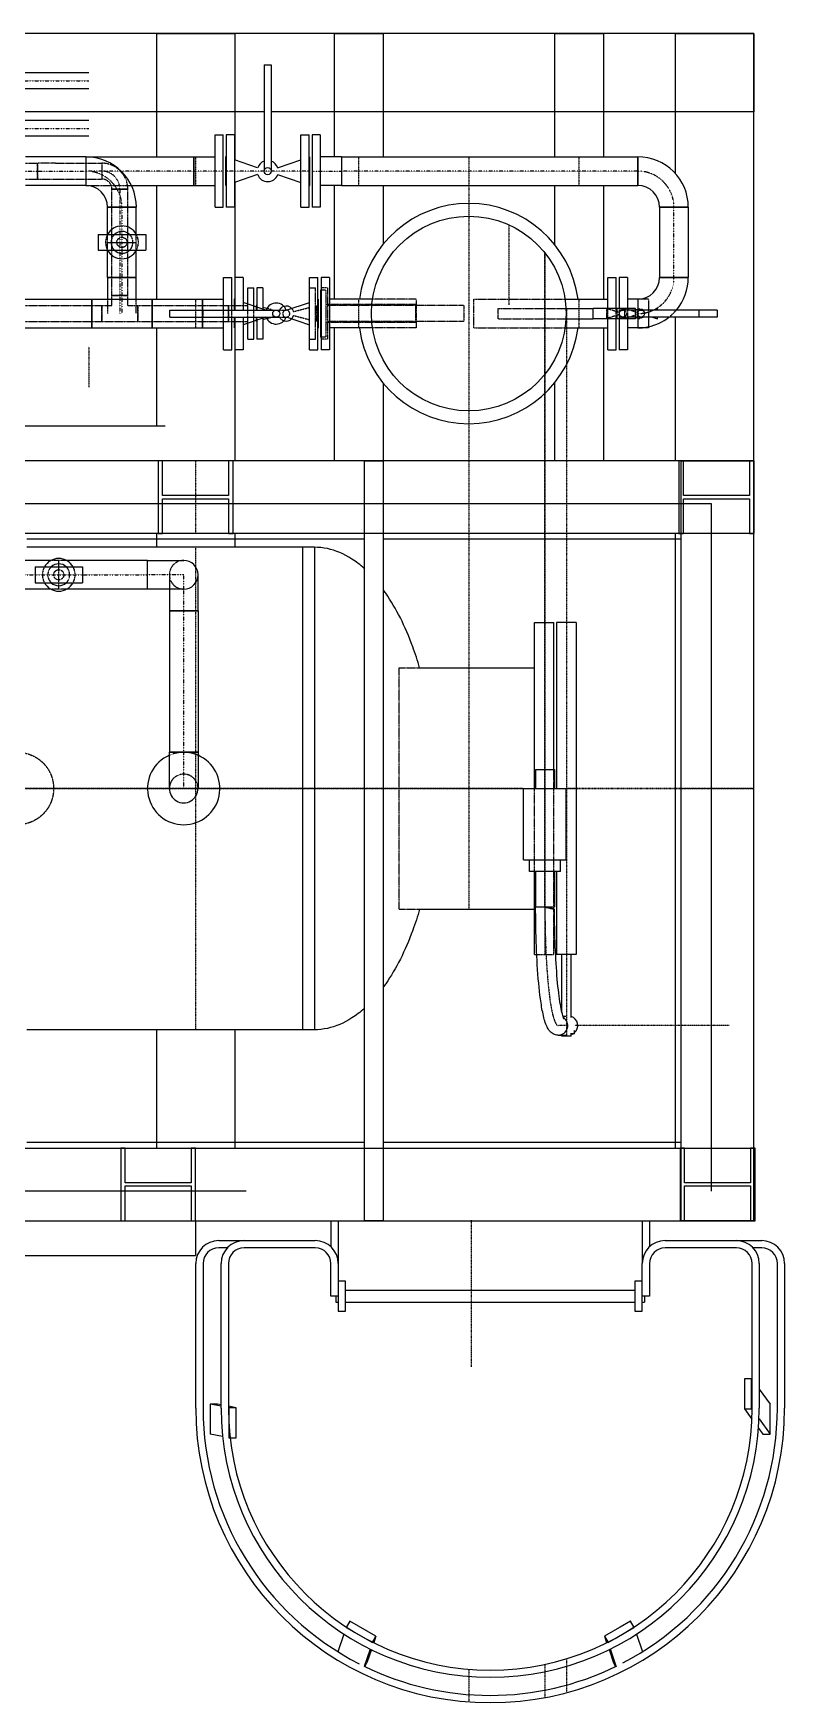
# Model space of a CAD drawing. Header units: millimetres. Extents: x -10011772 to -8149599, y 2847708 to 3434448.
# Drawn here: x -9489858 to -9486695, y 3195834 to 3202863 of the extents above; entities that cross this region are included whole.
import ezdxf

# ---------------------------------------------------------------- set-up
doc = ezdxf.new("R2010")
doc.units = ezdxf.units.MM
for name, pattern in [('DASHDOT2', [0.5, 0.25, -0.125, 0, -0.125]), ('DIVIDE2', [0.625, 0.25, -0.125, 0, -0.125, 0, -0.125]), ('HIDDEN2', [0.1875, 0.125, -0.0625])]:
    doc.linetypes.add(name, pattern=pattern)
doc.layers.add('总平面底图', color=9, linetype='Continuous')

# ---------------------------------------------------------------- blocks, each defined once
blk = doc.blocks.new('总平面底图 爆炸危险区 LOCATION I')
at = {"layer": '总平面底图'}
for p, q in [((231314.9, 137707.7), (224314.9, 137707.7)), ((231314.9, 135207.7), (231314.9, 137707.7)), ((224314.9, 135207.7), (231314.9, 135207.7))]:
    blk.add_line(p, q, dxfattribs=at)
at = {"layer": '总平面底图', "linetype": 'Continuous'}
for p, q in [((231314.9, 137707.7), (229745.7, 137707.7)), ((230057.3, 137707.7), (230222.4, 137707.7)), ((230057.3, 137707.7), (230057.3, 137447.9)), ((230222.4, 137707.7), (230222.4, 137441.2)), ((230431.3, 137707.7), (230431.3, 137447.9)), ((230431.3, 137707.7), (230534.4, 137707.7)), ((230534.4, 137707.7), (230534.4, 137447.9)), ((230895.3, 137707.7), (230998.4, 137707.7)), ((230895.3, 137707.7), (230895.3, 137447.9)), ((230998.4, 137707.7), (230998.4, 137447.9)), ((231149.8, 137707.7), (231314.9, 137707.7)), ((231149.8, 137412.6), (231149.8, 137707.7)), ((231314.9, 136807.7), (231314.9, 137707.7)), ((231314.9, 137707.7), (231314.9, 137542.6)), ((230284.1, 137641.6), (230291.6, 137641.6)), ((230284.1, 137641.6), (230284.1, 137417.7)), ((230291.6, 137641.6), (230299.1, 137641.6)), ((230299.1, 137641.6), (230299.1, 137417.7)), ((229914.9, 137624.4), (229745.7, 137624.4)), ((229914.9, 137591), (229745.7, 137591)), ((230284.1, 137542.6), (229745.7, 137542.6)), ((231314.9, 137542.6), (230299.1, 137542.6)), ((229914.9, 137524.4), (229745.7, 137524.4)), ((229914.9, 137491), (229745.7, 137491)), ((230180.7, 137417.7), (230180.7, 137493.9)), ((230180.7, 137493.9), (230198.2, 137493.9)), ((230198.2, 137417.7), (230198.2, 137493.9)), ((230204.2, 137493.9), (230204.2, 137417.7)), ((230221.7, 137493.9), (230204.2, 137493.9)), ((230221.7, 137493.9), (230221.7, 137417.7)), ((230361.4, 137417.7), (230361.4, 137493.9)), ((230361.4, 137493.9), (230378.9, 137493.9)), ((230378.9, 137417.7), (230378.9, 137493.9)), ((230384.9, 137493.9), (230384.9, 137417.7)), ((230402.4, 137493.9), (230384.9, 137493.9)), ((230402.4, 137493.9), (230402.4, 137417.7)), ((229908.7, 137447.9), (229781.7, 137447.9)), ((229908.7, 137447.9), (229908.7, 137387.6)), ((229908.7, 137447.9), (230136.2, 137447.9)), ((229908.7, 137447.9), (229908.7, 137387.6)), ((230136.2, 137447.9), (230136.2, 137417.7)), ((230136.2, 137417.7), (230136.2, 137447.9)), ((230136.2, 137447.9), (230180.7, 137447.9)), ((230202.7, 137447.9), (230202.7, 137417.7)), ((230204.2, 137447.4), (230202.7, 137447.9)), ((230270.5, 137424.9), (230221.7, 137441.4)), ((230312.6, 137424.9), (230361.4, 137441.4)), ((230378.9, 137447.4), (230380.5, 137447.9)), ((230380.5, 137387.6), (230380.5, 137447.9)), ((230446.9, 137447.9), (230402.4, 137447.9)), ((230446.9, 137447.9), (230446.9, 137417.7)), ((230446.9, 137447.9), (231070.7, 137447.9)), ((230446.9, 137447.9), (230446.9, 137417.7)), ((231070.7, 137387.6), (231070.7, 137447.9)), ((231070.7, 137447.9), (231070.7, 137417.7)), ((230136.2, 137417.7), (230136.2, 137387.6)), ((230136.2, 137387.6), (230136.2, 137417.7)), ((230180.7, 137341.5), (230180.7, 137417.7)), ((230198.2, 137341.5), (230198.2, 137417.7)), ((230202.7, 137417.7), (230202.7, 137387.6)), ((230204.2, 137417.7), (230204.2, 137341.5)), ((230221.7, 137417.7), (230221.7, 137341.5)), ((230270.5, 137410.6), (230221.7, 137394)), ((230222.4, 137394.3), (230222.4, 137193.9)), ((230312.6, 137410.6), (230361.4, 137394)), ((230361.4, 137341.5), (230361.4, 137417.7)), ((230378.9, 137341.5), (230378.9, 137417.7)), ((230384.9, 137417.7), (230384.9, 137341.5)), ((230402.4, 137417.7), (230402.4, 137341.5)), ((230446.9, 137417.7), (230446.9, 137387.6)), ((230446.9, 137417.7), (230446.9, 137387.6)), ((231070.7, 137417.7), (231070.7, 137387.6)), ((229908.7, 137387.6), (229781.7, 137387.6)), ((230004.6, 137387.6), (230136.2, 137387.6)), ((230057.3, 137387.6), (230057.3, 137147.9)), ((230136.2, 137387.6), (230180.7, 137387.6)), ((230204.2, 137388.1), (230202.7, 137387.6)), ((230378.9, 137388.1), (230380.5, 137387.6)), ((230446.9, 137387.6), (230402.4, 137387.6)), ((230431.3, 137387.6), (230431.3, 137147.9)), ((230446.9, 137387.6), (231070.7, 137387.6)), ((230534.4, 137387.6), (230534.4, 137263.5)), ((230895.3, 137387.6), (230895.3, 137263.6)), ((230998.4, 137387.6), (230998.4, 137147.9)), ((230015, 137341.5), (229954.7, 137341.5)), ((229954.7, 137341.5), (230015, 137341.5)), ((229954.7, 137284.4), (229954.7, 137341.5)), ((230015, 137284.4), (230015, 137341.5)), ((230180.7, 137341.5), (230198.2, 137341.5)), ((230221.7, 137341.5), (230204.2, 137341.5)), ((230361.4, 137341.5), (230378.9, 137341.5)), ((230402.4, 137341.5), (230384.9, 137341.5)), ((231177.1, 137341.5), (231116.7, 137341.5)), ((231116.7, 137341.5), (231116.7, 137193.9)), ((231116.7, 137341.5), (231177.1, 137341.5)), ((231177.1, 137341.5), (231177.1, 137193.9)), ((229934.9, 137284.4), (229984.9, 137284.4)), ((229934.9, 137284.4), (229934.9, 137251.1)), ((229934.9, 137251.1), (229984.9, 137251.1)), ((229954.7, 137267.7), (230015, 137267.7)), ((229954.7, 137193.9), (229954.7, 137251)), ((229984.9, 137284.4), (230034.9, 137284.4)), ((229984.9, 137251.1), (230034.9, 137251.1)), ((230015, 137193.9), (230015, 137251)), ((230034.9, 137284.4), (230034.9, 137251.1)), ((229954.7, 137193.9), (230015, 137193.9)), ((229984.9, 137193.9), (229954.7, 137193.9)), ((229954.7, 137193.9), (229954.7, 137147.9)), ((230015, 137193.9), (229984.9, 137193.9)), ((230015, 137147.9), (230015, 137193.9)), ((230198.8, 137125.2), (230198.8, 137193.9)), ((230198.8, 137193.9), (230216.3, 137193.9)), ((230216.3, 137125.2), (230216.3, 137193.9)), ((230222.3, 137193.9), (230222.3, 137125.2)), ((230239.8, 137193.9), (230222.3, 137193.9)), ((230239.8, 137193.9), (230239.8, 137125.2)), ((230379.5, 137117.7), (230379.5, 137193.9)), ((230379.5, 137193.9), (230397, 137193.9)), ((230397, 137117.7), (230397, 137193.9)), ((230404.5, 137193.9), (230404.5, 137117.7)), ((230422, 137193.9), (230404.5, 137193.9)), ((230404.5, 137193.9), (230404.5, 137117.7)), ((230422, 137193.9), (230404.5, 137193.9)), ((230422, 137193.9), (230422, 137117.7)), ((230422, 137193.9), (230422, 137117.7)), ((231007.7, 137128.4), (231007.7, 137193.9)), ((231007.7, 137193.9), (231025.3, 137193.9)), ((231007.7, 137128.4), (231007.7, 137193.9)), ((231007.7, 137193.9), (231025.3, 137193.9)), ((231025.3, 137128.4), (231025.3, 137193.9)), ((231025.3, 137128.4), (231025.3, 137193.9)), ((231031.2, 137193.9), (231031.2, 137128.4)), ((231048.8, 137193.9), (231031.2, 137193.9)), ((231048.8, 137193.9), (231048.8, 137128.4)), ((231177.1, 137193.9), (231116.7, 137193.9)), ((231116.7, 137193.9), (231177.1, 137193.9)), ((229475.5, 137147.9), (229921.4, 137147.9)), ((229921.4, 137147.9), (229921.4, 137117.7)), ((229921.4, 137087.6), (229921.4, 137147.9)), ((229921.4, 137147.9), (230048.4, 137147.9)), ((230048.4, 137147.9), (230048.4, 137087.6)), ((230048.4, 137147.9), (230154.3, 137147.9)), ((230048.4, 137087.6), (230048.4, 137147.9)), ((230154.3, 137125.2), (230154.3, 137147.9)), ((230154.3, 137147.9), (230198.8, 137147.9)), ((230154.3, 137147.9), (230154.3, 137125.2)), ((230220.7, 137147.9), (230220.7, 137125.2)), ((230222.3, 137147.4), (230220.7, 137147.9)), ((230249.9, 137138), (230249.9, 137171.7)), ((230249.9, 137171.7), (230262.6, 137171.7)), ((230262.6, 137133.7), (230262.6, 137171.7)), ((230268.6, 137171.7), (230268.6, 137131.6)), ((230281.4, 137171.7), (230268.6, 137171.7)), ((230281.4, 137171.7), (230281.4, 137127.3)), ((230397, 137147.4), (230398.5, 137147.9)), ((230398.5, 137087.6), (230398.5, 137147.9)), ((230403, 137167), (230403, 137117.7)), ((230404.5, 137167), (230403, 137167)), ((230403, 137167), (230403, 137117.7)), ((230404.5, 137167), (230403, 137167)), ((230512.1, 137147.9), (230422, 137147.9)), ((230512.1, 137147.9), (230422, 137147.9)), ((230917.6, 137147.9), (231007.7, 137147.9)), ((230917.6, 137147.9), (231007.7, 137147.9)), ((231070.7, 137147.9), (231048.8, 137147.9)), ((231070.7, 137147.9), (231070.7, 137127.3)), ((229921.4, 137117.7), (229921.4, 137087.6)), ((230048.4, 137134.4), (230048.4, 137134.4)), ((230085.8, 137117.7), (230085.8, 137125.2)), ((230085.8, 137125.2), (230309.6, 137125.2)), ((230085.8, 137110.2), (230085.8, 137117.7)), ((230085.8, 137110.2), (230309.6, 137110.2)), ((230154.3, 137087.6), (230154.3, 137110.2)), ((230154.3, 137110.2), (230154.3, 137087.6)), ((230198.8, 137041.5), (230198.8, 137110.2)), ((230216.3, 137134.4), (230220.7, 137134.4)), ((230216.3, 137041.5), (230216.3, 137110.2)), ((230220.7, 137110.2), (230220.7, 137087.6)), ((230222.3, 137110.2), (230222.3, 137041.5)), ((230287.5, 137125.2), (230239.8, 137141.4)), ((230239.8, 137110.2), (230239.8, 137041.5)), ((230287.5, 137110.2), (230239.8, 137094)), ((230267.1, 137134.4), (230267.1, 137132.1)), ((230268.6, 137134), (230267.1, 137134.4)), ((230290.1, 137128.4), (230281.4, 137130.7)), ((230330.5, 137125.2), (230330.6, 137125.2)), ((230330.5, 137110.2), (230330.6, 137110.2)), ((230330.7, 137124.9), (230379.5, 137141.4)), ((230330.7, 137110.6), (230379.5, 137094)), ((230379.5, 137041.5), (230379.5, 137117.7)), ((230397, 137041.5), (230397, 137117.7)), ((230403, 137117.7), (230403, 137068.4)), ((230403, 137117.7), (230403, 137068.4)), ((230404.5, 137117.7), (230404.5, 137041.5)), ((230404.5, 137117.7), (230404.5, 137041.5)), ((230422, 137117.7), (230422, 137041.5)), ((230422, 137117.7), (230422, 137041.5)), ((230919.6, 137128.4), (230976.8, 137128.4)), ((230919.6, 137128.4), (230976.8, 137128.4)), ((230976.8, 137117.7), (230976.8, 137128.4)), ((230976.8, 137117.7), (230976.8, 137128.4)), ((230976.8, 137107), (230976.8, 137128.4)), ((231065.7, 137128.4), (230976.8, 137128.4)), ((230976.8, 137107), (230976.8, 137117.7)), ((230976.8, 137107), (230976.8, 137117.7)), ((231042.7, 137128.4), (231042.7, 137107)), ((231065.7, 137125.8), (231074.2, 137128.4)), ((231065.7, 137107), (231065.7, 137128.4)), ((231073.1, 137125.2), (231065.7, 137125.2)), ((231069.2, 137120.3), (231065.7, 137121.3)), ((231069.2, 137115.2), (231065.7, 137114.1)), ((231073.1, 137110.2), (231065.7, 137110.2)), ((231065.7, 137109.6), (231074.2, 137107)), ((231074.2, 137125.8), (231074.2, 137128.4)), ((231074.2, 137107), (231074.2, 137109.7)), ((231237.5, 137125.2), (231077.5, 137125.2)), ((231237.5, 137110.2), (231077.5, 137110.2)), ((231093.2, 137110.2), (231093.2, 137087.6)), ((231101.9, 137125.2), (231112.3, 137128.4)), ((231101.9, 137110.2), (231112.3, 137107)), ((231112.3, 137125.2), (231112.3, 137128.4)), ((231112.3, 137107), (231112.3, 137110.2)), ((231149.8, 136807.7), (231149.8, 137110.2)), ((231237.5, 137125.2), (231237.5, 137117.7)), ((231237.5, 137117.7), (231237.5, 137110.2)), ((229475.5, 137087.6), (229921.4, 137087.6)), ((229921.4, 137087.6), (230048.4, 137087.6)), ((230048.4, 137101), (230048.4, 137101)), ((230048.4, 137087.6), (230154.3, 137087.6)), ((230057.3, 137087.6), (230057.3, 136880.7)), ((230154.3, 137087.6), (230198.8, 137087.6)), ((230216.3, 137101), (230220.7, 137101)), ((230222.3, 137088.1), (230220.7, 137087.6)), ((230249.9, 137063.7), (230249.9, 137097.4)), ((230262.6, 137063.7), (230262.6, 137101.8)), ((230267.1, 137103.3), (230267.1, 137101)), ((230268.6, 137101.4), (230267.1, 137101)), ((230268.6, 137103.8), (230268.6, 137063.7)), ((230281.4, 137108.1), (230281.4, 137063.7)), ((230290.1, 137107.1), (230281.4, 137104.8)), ((230397, 137088.1), (230398.5, 137087.6)), ((230512.1, 137087.6), (230422, 137087.6)), ((230512.1, 137087.6), (230422, 137087.6)), ((230431.3, 137087.6), (230431.3, 136807.7)), ((230917.6, 137087.6), (231007.7, 137087.6)), ((230917.6, 137087.6), (231007.7, 137087.6)), ((230919.6, 137107), (230976.8, 137107)), ((230919.6, 137107), (230976.8, 137107)), ((231065.7, 137107), (230976.8, 137107)), ((230998.4, 137087.6), (230998.4, 136807.7)), ((231007.7, 137041.5), (231007.7, 137107)), ((231007.7, 137041.5), (231007.7, 137107)), ((231025.3, 137041.5), (231025.3, 137107)), ((231025.3, 137041.5), (231025.3, 137107)), ((231031.2, 137107), (231031.2, 137041.5)), ((231048.8, 137107), (231048.8, 137041.5)), ((231093.2, 137087.6), (231048.8, 137087.6)), ((231070.7, 137108.1), (231070.7, 137087.6)), ((230198.8, 137041.5), (230216.3, 137041.5)), ((230239.8, 137041.5), (230222.3, 137041.5)), ((230222.4, 137041.5), (230222.4, 136807.7)), ((230249.9, 137063.7), (230262.6, 137063.7)), ((230281.4, 137063.7), (230268.6, 137063.7)), ((230379.5, 137041.5), (230397, 137041.5)), ((230404.5, 137068.4), (230403, 137068.4)), ((230404.5, 137068.4), (230403, 137068.4)), ((230422, 137041.5), (230404.5, 137041.5)), ((230422, 137041.5), (230404.5, 137041.5)), ((231007.7, 137041.5), (231025.3, 137041.5)), ((231007.7, 137041.5), (231025.3, 137041.5)), ((231048.8, 137041.5), (231031.2, 137041.5)), ((230534.4, 136971.9), (230534.4, 136807.7)), ((230895.3, 136971.9), (230895.3, 136807.7)), ((230076, 136880.7), (228430.3, 136880.7)), ((231314.9, 136807.7), (227014.9, 136807.7)), ((230070.4, 136807.7), (230061.1, 136807.7)), ((230061.1, 136807.7), (230061.1, 136654.8)), ((230070.4, 136734.6), (230070.4, 136807.7)), ((230209.3, 136807.7), (230209.3, 136734.6)), ((230218.6, 136807.7), (230209.3, 136807.7)), ((230218.6, 136654.8), (230218.6, 136807.7)), ((230494.8, 136807.7), (230494.8, 135207.7)), ((230494.8, 136807.7), (230534.9, 136807.7)), ((230534.9, 136807.7), (230534.9, 135207.7)), ((231166.7, 136807.7), (231157.4, 136807.7)), ((231157.4, 136807.7), (231157.4, 136654.8)), ((231162, 135207.7), (231162, 136807.7)), ((231162, 136807.7), (231314.9, 136807.7)), ((231166.7, 136734.6), (231166.7, 136807.7)), ((231305.6, 136807.7), (231305.6, 136734.6)), ((231314.9, 136807.7), (231305.6, 136807.7)), ((231314.9, 135207.7), (231314.9, 136807.7)), ((231314.9, 136654.8), (231314.9, 136807.7)), ((231314.9, 136807.7), (231314.9, 136654.8)), ((230209.3, 136734.6), (230070.4, 136734.6)), ((230070.4, 136728), (230209.3, 136728)), ((230070.4, 136654.8), (230070.4, 136728)), ((230209.3, 136728), (230209.3, 136654.8)), ((231305.6, 136734.6), (231166.7, 136734.6)), ((231166.7, 136654.8), (231166.7, 136728)), ((231166.7, 136728), (231305.6, 136728)), ((231305.6, 136728), (231305.6, 136654.8)), ((227099.5, 136717.5), (231225.2, 136717.5)), ((231225.2, 136717.5), (231225.2, 135270)), ((231314.9, 136654.8), (229139.9, 136654.8)), ((230057.3, 136654.8), (230057.3, 136625.7)), ((230061.1, 136654.8), (230070.4, 136654.8)), ((230209.3, 136654.8), (230218.6, 136654.8)), ((230222.4, 136654.8), (230222.4, 136625.7)), ((231149.8, 135360.6), (231149.8, 136654.8)), ((231157.4, 136654.8), (231166.7, 136654.8)), ((231305.6, 136654.8), (231314.9, 136654.8)), ((230494.8, 136642.6), (229784.9, 136642.6)), ((230364.8, 136625.7), (229784.9, 136625.7)), ((230364.8, 136625.7), (230364.8, 135609.7)), ((230364.8, 136625.7), (230364.8, 135609.7)), ((230389.8, 136625.7), (230364.8, 136625.7)), ((230389.8, 136625.7), (230389.8, 135609.7)), ((230389.8, 136625.7), (230389.8, 135609.7)), ((231162, 136642.6), (230534.9, 136642.6)), ((229835.1, 136597.9), (229681.6, 136597.9)), ((229801.8, 136584.4), (229851.8, 136584.4)), ((229801.8, 136584.4), (229801.8, 136551.1)), ((229851.8, 136584.4), (229901.8, 136584.4)), ((230038.6, 136597.9), (229868.5, 136597.9)), ((229901.8, 136584.4), (229901.8, 136551.1)), ((230038.6, 136537.6), (230038.6, 136597.9)), ((230038.6, 136597.9), (230114.8, 136597.9)), ((230038.6, 136537.6), (230038.6, 136597.9)), ((229801.8, 136551.1), (229851.8, 136551.1)), ((229851.8, 136551.1), (229901.8, 136551.1)), ((230145, 136491.5), (230145, 136567.7)), ((229835.1, 136537.6), (229681.6, 136537.6)), ((230038.6, 136537.6), (229868.5, 136537.6)), ((230114.8, 136537.6), (230038.6, 136537.6)), ((230084.7, 136537.6), (230084.7, 136491.5)), ((230084.7, 136491.5), (230114.8, 136491.5)), ((230145, 136491.5), (230084.7, 136491.5)), ((230084.7, 136491.5), (230084.7, 136193.9)), ((230114.8, 136491.5), (230145, 136491.5)), ((230145, 136491.5), (230145, 136193.9)), ((230853, 136117.7), (230853, 136467)), ((230853, 136467), (230894.3, 136467)), ((230894.3, 136157.7), (230894.3, 136467)), ((230899.8, 136467), (230899.8, 136117.7)), ((230941.2, 136467), (230899.8, 136467)), ((230941.2, 136467), (230941.2, 135768.5)), ((230611.5, 136371.7), (230853, 136371.7)), ((230084.7, 136193.9), (230145, 136193.9)), ((230084.7, 136117.7), (230084.7, 136193.9)), ((230145, 136193.9), (230084.7, 136193.9)), ((230145, 136193.9), (230145, 136117.7)), ((230855.2, 136157.7), (230895.2, 136157.7)), ((230855.2, 136157.7), (230855.2, 136117.7)), ((230895.2, 136157.7), (230895.2, 136117.7)), ((230830.2, 135967.7), (230830.2, 136117.7)), ((230830.2, 136117.7), (230920.2, 136117.7)), ((230920.2, 135967.7), (230920.2, 136117.7)), ((230830.2, 135967.7), (230920.2, 135967.7)), ((230842.7, 135942.7), (230842.7, 135967.7)), ((230907.7, 135942.7), (230907.7, 135967.7)), ((230907.7, 135942.7), (230842.7, 135942.7)), ((230853, 135768.5), (230853, 135942.7)), ((230855.2, 135942.7), (230855.2, 135868.5)), ((230895.2, 135942.7), (230895.2, 135868.5)), ((230899.8, 135942.7), (230899.8, 135768.5)), ((230611.5, 135863.7), (230853, 135863.7)), ((230855.2, 135868.5), (230895.2, 135868.5)), ((230894.3, 135864.2), (230894.3, 135868.5)), ((230853, 135768.5), (230858, 135768.5)), ((230910.5, 135768.5), (230899.8, 135768.5)), ((230930.5, 135768.5), (230910.5, 135768.5)), ((230910.5, 135646.3), (230910.5, 135768.5)), ((230941.2, 135768.5), (230930.5, 135768.5)), ((230930.5, 135635.8), (230930.5, 135768.5)), ((230912.7, 135638.5), (230919.4, 135638.5)), ((230364.8, 135609.7), (229784.9, 135609.7)), ((230057.3, 135609.7), (230057.3, 135360.6)), ((230222.4, 135609.7), (230222.4, 135360.6)), ((230389.8, 135609.7), (230364.8, 135609.7)), ((230903.4, 135598.5), (230919.4, 135598.5)), ((230910.5, 135596.3), (230910.5, 135598.5)), ((230929.2, 135601.3), (230929.1, 135601.3)), ((230937.8, 135601.3), (230929.2, 135601.3)), ((230929.2, 135601.3), (230929.2, 135601.3)), ((230930.5, 135596.3), (230930.5, 135601.1)), ((230937.8, 135601.3), (230937.8, 135608.3)), ((230930.5, 135596.3), (230910.5, 135596.3)), ((228014.8, 135360.6), (231314.9, 135360.6)), ((229784.9, 135372.8), (230494.8, 135372.8)), ((229982.4, 135360.6), (229982.4, 135207.7)), ((229991.7, 135360.6), (229982.4, 135360.6)), ((229991.7, 135287.5), (229991.7, 135360.6)), ((230130.6, 135360.6), (230130.6, 135287.5)), ((230139.9, 135360.6), (230130.6, 135360.6)), ((230139.9, 135207.7), (230139.9, 135360.6)), ((230534.9, 135372.8), (231162, 135372.8)), ((231169.3, 135360.6), (231160, 135360.6)), ((231160, 135360.6), (231160, 135207.7)), ((231169.3, 135287.5), (231169.3, 135360.6)), ((231317.5, 135360.6), (231308.2, 135360.6)), ((231308.2, 135360.6), (231308.2, 135287.5)), ((231314.9, 135360.6), (231314.9, 135207.7)), ((231317.5, 135207.7), (231317.5, 135360.6)), ((230130.6, 135287.5), (229991.7, 135287.5)), ((231308.2, 135287.5), (231169.3, 135287.5)), ((230246.2, 135270), (227099.5, 135270)), ((229991.7, 135207.7), (229991.7, 135280.9)), ((229991.7, 135280.9), (230130.6, 135280.9)), ((230130.6, 135280.9), (230130.6, 135207.7)), ((231169.3, 135280.9), (231308.2, 135280.9)), ((231169.3, 135207.7), (231169.3, 135280.9)), ((231308.2, 135280.9), (231308.2, 135207.7)), ((227014.9, 135207.7), (231314.9, 135207.7)), ((229982.4, 135207.7), (229991.7, 135207.7)), ((230130.6, 135207.7), (230139.9, 135207.7)), ((230139.9, 135207.7), (230139.9, 135134.7)), ((230424.7, 135207.7), (230424.7, 135152.7)), ((230440, 135207.7), (230440, 135117.5)), ((230534.9, 135207.7), (230494.8, 135207.7)), ((231080, 135207.7), (231080, 135117.5)), ((231095.3, 135207.7), (231095.3, 135152.7)), ((231160, 135207.7), (231169.3, 135207.7)), ((231314.9, 135207.7), (231162, 135207.7)), ((231308.2, 135207.7), (231317.5, 135207.7)), ((230188.5, 135165.8), (230241.8, 135165.8)), ((230206.6, 135150.6), (230188.5, 135150.6)), ((230241.8, 135165.8), (230391.7, 135165.8)), ((230391.7, 135150.6), (230241.8, 135150.6)), ((231128.3, 135165.8), (231278.2, 135165.8)), ((231278.2, 135150.6), (231128.3, 135150.6)), ((231278.2, 135165.8), (231331.5, 135165.8)), ((231331.5, 135150.6), (231313.4, 135150.6)), ((228443.6, 135134.7), (230139.9, 135134.7)), ((230140.2, 134812.7), (230140.2, 135117.5)), ((230155.5, 135117.5), (230155.5, 134812.7)), ((230193.6, 134812.7), (230193.6, 135117.5)), ((230208.8, 135117.5), (230208.8, 134812.7)), ((230424.7, 135049), (230424.7, 135117.5)), ((230440, 135117.5), (230440, 135080.7)), ((231080, 135080.7), (231080, 135117.5)), ((231095.3, 135117.5), (231095.3, 135049)), ((231311.2, 134812.7), (231311.2, 135117.5)), ((231326.4, 135117.5), (231326.4, 134812.7)), ((231364.5, 134812.7), (231364.5, 135117.5)), ((231379.8, 135117.5), (231379.8, 134812.7)), ((230455.2, 135080.7), (230440, 135080.7)), ((230440, 135080.7), (230440, 135017.2)), ((230455.2, 135017.2), (230455.2, 135080.7)), ((231064.8, 135080.7), (231064.8, 135017.2)), ((231080, 135080.7), (231064.8, 135080.7)), ((231080, 135017.2), (231080, 135080.7)), ((230440, 135049), (230424.7, 135049)), ((230434.9, 135049), (230434.9, 135036.3)), ((230434.9, 135036.3), (230440, 135036.3)), ((230455.2, 135061.7), (231064.8, 135061.7)), ((230455.2, 135036.3), (231064.8, 135036.3)), ((231095.3, 135049), (231080, 135049)), ((231080, 135036.3), (231085.1, 135036.3)), ((231085.1, 135049), (231085.1, 135036.3)), ((230440, 135017.2), (230455.2, 135017.2)), ((231064.8, 135017.2), (231080, 135017.2)), ((231310.3, 134874.9), (231295.1, 134874.9)), ((231295.1, 134874.9), (231295.1, 134811.4)), ((231310.3, 134811.4), (231310.3, 134874.9)), ((231310.3, 134874.9), (231311.2, 134873.7)), ((231326.4, 134852.8), (231349.3, 134821.6)), ((230193.6, 134817.2), (230170.7, 134821.6)), ((230170.7, 134821.6), (230170.7, 134758.1)), ((230186, 134821.6), (230170.7, 134821.6)), ((230193.6, 134820.1), (230186, 134821.6)), ((230224.9, 134814), (230208.8, 134817.2)), ((230209.7, 134814), (230208.8, 134814.2)), ((230209.7, 134814), (230209.7, 134750.5)), ((230224.9, 134814), (230209.7, 134814)), ((230224.9, 134750.5), (230224.9, 134814)), ((230224.9, 134801.9), (230224.9, 134814)), ((230224.9, 134814), (230224.9, 134814)), ((231295.1, 134811.4), (231310.3, 134811.4)), ((231295.1, 134811.4), (231310.7, 134790.1)), ((231310.3, 134811.6), (231311.2, 134810.4)), ((231326, 134790.2), (231349.3, 134758.3)), ((231349.3, 134758.3), (231349.3, 134821.6)), ((230196.7, 134753.1), (230170.7, 134758.1)), ((231324.9, 134770.8), (231334.1, 134758.2)), ((231334.1, 134758.2), (231349.3, 134758.3)), ((230209.7, 134750.5), (230224.9, 134750.5)), ((230452.1, 134337.3), (230439.5, 134300.2)), ((230464.5, 134364.5), (230456.9, 134351.3)), ((230456.9, 134351.3), (230511.9, 134319.5)), ((230464.4, 134364.3), (230461.1, 134358.6)), ((230464.4, 134364.3), (230464.4, 134364.3)), ((230519.5, 134332.7), (230464.5, 134364.5)), ((230519.6, 134332.9), (230495.9, 134346.4)), ((231055.5, 134364.5), (231000.5, 134332.7)), ((231008.1, 134319.5), (231063.1, 134351.3)), ((231055.4, 134364.5), (231033.8, 134351.9)), ((231055.4, 134364.5), (231055.4, 134364.5)), ((231063.1, 134351.3), (231055.5, 134364.5)), ((231062.7, 134352.1), (231059.7, 134357.2)), ((231067.9, 134337.3), (231080.5, 134300.2)), ((230507.3, 134305.8), (230494.7, 134268.8)), ((230509.9, 134304.5), (230500.5, 134277)), ((230511.9, 134319.5), (230519.5, 134332.7)), ((230512.4, 134320.3), (230515.3, 134325.4)), ((230519.5, 134332.7), (230514.9, 134319.1)), ((230519.5, 134332.7), (230519.6, 134332.9)), ((230519.6, 134332.9), (230519.5, 134332.7)), ((231000.5, 134332.7), (231008.1, 134319.5)), ((231000.5, 134332.6), (231005.1, 134319.1)), ((231000.5, 134332.6), (231003.9, 134326.8)), ((231000.5, 134332.6), (231000.5, 134332.6)), ((231010.1, 134304.5), (231019.6, 134276.7)), ((231012.8, 134305.9), (231025.5, 134268.6)), ((230495.9, 134269), (230500.5, 134277)), ((231019.6, 134276.7), (231024.1, 134269))]:
    blk.add_line(p, q, dxfattribs=at)
at = {"layer": '总平面底图', "linetype": 'DIVIDE2'}
for p, q in [((229745.7, 137607.7), (229914.9, 137607.7)), ((229745.7, 137507.7), (229914.9, 137507.7)), ((229781.7, 137417.7), (229908.7, 137417.7)), ((229908.7, 137417.7), (229908.7, 137417.7)), ((229908.7, 137417.7), (229908.7, 137417.7)), ((229982.9, 137417.7), (229908.7, 137417.7)), ((229908.7, 137417.7), (229908.7, 137417.7)), ((229908.7, 137417.7), (229908.7, 137417.7)), ((230136.2, 137417.7), (229982.9, 137417.7)), ((230198.2, 137417.7), (230136.2, 137417.7)), ((230380.5, 137417.7), (230202.7, 137417.7)), ((230384.9, 137417.7), (230446.9, 137417.7)), ((231070.7, 137417.7), (230446.9, 137417.7)), ((231070.7, 137417.7), (231070.7, 137417.7)), ((231070.7, 137417.7), (231070.7, 137417.7)), ((229980.4, 137379.6), (229980.4, 137155.8)), ((229980.4, 137379.6), (229980.4, 137379.6)), ((229980.4, 137379.6), (229980.4, 137379.6)), ((229984.9, 137341.5), (229984.9, 137341.5)), ((229984.9, 137341.5), (229984.9, 137341.5)), ((229984.9, 137341.5), (229984.9, 137302.2)), ((231146.9, 137193.9), (231146.9, 137341.5)), ((231146.9, 137341.5), (231146.9, 137341.5)), ((231146.9, 137341.5), (231146.9, 137341.5)), ((229984.9, 137302.2), (229984.9, 137267.7)), ((229984.9, 137267.7), (229984.9, 137233.2)), ((229984.9, 137267.7), (229984.9, 137267.7)), ((229984.9, 137267.7), (229984.9, 137267.7)), ((229984.9, 137233.2), (229984.9, 137193.9)), ((229984.9, 137193.9), (229984.9, 137193.9)), ((229984.9, 137193.9), (229984.9, 137193.9)), ((229984.9, 137193.9), (229984.9, 137147.9)), ((231146.9, 137193.9), (231146.9, 137193.9)), ((231146.9, 137193.9), (231146.9, 137193.9)), ((229980.4, 137155.8), (229980.4, 137117.7)), ((229980.4, 137155.8), (229980.4, 137155.8)), ((229984.9, 137147.9), (229984.9, 137117.7)), ((229714.9, 136567.7), (229801.8, 136567.7)), ((229801.8, 136567.7), (229851.8, 136567.7)), ((229851.8, 136567.7), (229851.8, 136567.7)), ((229851.8, 136567.7), (229851.8, 136567.7)), ((229851.8, 136567.7), (229901.8, 136567.7)), ((229901.8, 136567.7), (230038.6, 136567.7)), ((230038.6, 136567.7), (230038.6, 136567.7)), ((230038.6, 136567.7), (230038.7, 136567.7)), ((230114.8, 136567.7), (230038.6, 136567.7)), ((230114.8, 136537.6), (230114.8, 136567.7)), ((230114.8, 136491.5), (230114.8, 136537.6)), ((230114.8, 136491.5), (230114.8, 136491.5)), ((230114.8, 136491.5), (230114.8, 136491.5)), ((230114.8, 136193.9), (230114.8, 136491.5)), ((230114.8, 136193.9), (230114.8, 136193.9)), ((230114.8, 136193.9), (230114.8, 136193.9)), ((230114.8, 136118.4), (230114.8, 136193.9)), ((230114.8, 136117.7), (230114.8, 136118.4))]:
    blk.add_line(p, q, dxfattribs=at)
at = {"layer": '总平面底图', "linetype": 'HIDDEN2'}
for p, q in [((229781.7, 137434.4), (229807.1, 137434.4)), ((229807.1, 137417.7), (229807.1, 137434.4)), ((229845.2, 137434.4), (229807.1, 137434.4)), ((229807.1, 137434.4), (229807.1, 137417.7)), ((229845.2, 137434.4), (229942.3, 137434.4)), ((229942.3, 137434.4), (229942.3, 137417.7)), ((229942.3, 137434.4), (229942.3, 137401)), ((229781.7, 137401), (229807.1, 137401)), ((229807.1, 137401), (229807.1, 137417.7)), ((229807.1, 137417.7), (229807.1, 137401)), ((229807.1, 137401), (229845.2, 137401)), ((229845.2, 137401), (229942.3, 137401)), ((229942.3, 137417.7), (229942.3, 137401)), ((229908.7, 137387.6), (230004.6, 137387.6)), ((229963.7, 137379.6), (229997.1, 137379.6)), ((229963.7, 137155.8), (229963.7, 137379.6)), ((229997.1, 137379.6), (229963.7, 137379.6)), ((229997.1, 137155.8), (229997.1, 137379.6)), ((229954.7, 137267.7), (229954.7, 137284.4)), ((229954.7, 137251), (229954.7, 137267.7)), ((230015, 137267.7), (230015, 137284.4)), ((230015, 137251), (230015, 137267.7)), ((229954.7, 137147.9), (229954.7, 137117.7)), ((229963.7, 137155.8), (229997.1, 137155.8)), ((229980.4, 137155.8), (229963.7, 137155.8)), ((229963.7, 137134.4), (229963.7, 137155.8)), ((229997.1, 137155.8), (229980.4, 137155.8)), ((229997.1, 137134.4), (229997.1, 137155.8)), ((230015, 137117.7), (230015, 137147.9)), ((230379.8, 137117.7), (230379.8, 137171.7)), ((230379.8, 137171.7), (230392.6, 137171.7)), ((230392.6, 137117.7), (230392.6, 137171.7)), ((230417.3, 137171.7), (230404.5, 137171.7)), ((230414.2, 137167), (230404.5, 137167)), ((230414.2, 137167), (230414.2, 137117.7)), ((230417.3, 137171.7), (230417.3, 137117.7)), ((230604.5, 137147.9), (230512.1, 137147.9)), ((230604.5, 137147.9), (230604.5, 137117.7)), ((230725.3, 137117.7), (230725.3, 137147.9)), ((230725.3, 137147.9), (230917.6, 137147.9)), ((231093.2, 137147.9), (231070.7, 137147.9)), ((231093.2, 137147.9), (231093.2, 137117.7)), ((229416.5, 137134.4), (229942.3, 137134.4)), ((229942.3, 137134.4), (229942.3, 137117.7)), ((229942.3, 137101), (229942.3, 137134.4)), ((229942.3, 137134.4), (229963.7, 137134.4)), ((229942.3, 137117.7), (229942.3, 137101)), ((229997.1, 137134.4), (230018.5, 137134.4)), ((230018.5, 137101), (230018.5, 137134.4)), ((230018.5, 137134.4), (230018.5, 137117.7)), ((230018.5, 137134.4), (230048.4, 137134.4)), ((230018.5, 137117.7), (230018.5, 137101)), ((230048.4, 137134.4), (230208.8, 137134.4)), ((230154.3, 137117.7), (230154.3, 137125.2)), ((230154.3, 137125.2), (230154.3, 137110.2)), ((230154.3, 137110.2), (230154.3, 137117.7)), ((230156, 137117.7), (230156, 137125.2)), ((230156, 137110.2), (230156, 137117.7)), ((230198.8, 137117.7), (230198.8, 137125.2)), ((230198.8, 137110.2), (230198.8, 137117.7)), ((230208.8, 137117.7), (230208.8, 137134.4)), ((230208.8, 137134.4), (230216.3, 137134.4)), ((230208.8, 137134.4), (230208.8, 137117.7)), ((230208.8, 137101), (230208.8, 137117.7)), ((230208.8, 137117.7), (230208.8, 137101)), ((230216.3, 137117.7), (230216.3, 137125.2)), ((230216.3, 137110.2), (230216.3, 137117.7)), ((230220.7, 137134.4), (230249.9, 137134.4)), ((230249.9, 137117.7), (230249.9, 137138)), ((230249.9, 137097.4), (230249.9, 137117.7)), ((230262.6, 137117.7), (230262.6, 137133.7)), ((230262.6, 137101.8), (230262.6, 137117.7)), ((230267.1, 137132.1), (230267.1, 137125.2)), ((230267.1, 137110.2), (230267.1, 137103.3)), ((230268.6, 137131.6), (230268.6, 137125.2)), ((230268.6, 137110.2), (230268.6, 137103.8)), ((230281.4, 137127.3), (230281.4, 137125.2)), ((230281.4, 137110.2), (230281.4, 137108.1)), ((230302.1, 137125.2), (230290.1, 137128.4)), ((230302.1, 137110.2), (230290.1, 137107.1)), ((230309.6, 137125.2), (230330.5, 137125.2)), ((230309.6, 137110.2), (230330.5, 137110.2)), ((230345.9, 137121.8), (230379.8, 137130.7)), ((230345.9, 137113.7), (230379.8, 137104.8)), ((230379.8, 137063.7), (230379.8, 137117.7)), ((230392.6, 137134), (230394.1, 137134.4)), ((230392.6, 137063.7), (230392.6, 137117.7)), ((230394.1, 137101), (230394.1, 137134.4)), ((230603, 137136.8), (230414.2, 137136.8)), ((230414.2, 137117.7), (230414.2, 137068.4)), ((230704.5, 137134.4), (230417.3, 137134.4)), ((230417.3, 137117.7), (230417.3, 137063.7)), ((230603, 137136.8), (230603, 137117.7)), ((230603, 137117.7), (230603, 137098.7)), ((230604.5, 137117.7), (230604.5, 137087.6)), ((230704.5, 137134.4), (230704.5, 137117.7)), ((230704.5, 137117.7), (230704.5, 137101)), ((230725.3, 137087.6), (230725.3, 137117.7)), ((230776.8, 137117.7), (230776.8, 137128.4)), ((230776.8, 137128.4), (230919.6, 137128.4)), ((230776.8, 137107), (230776.8, 137117.7)), ((231004.6, 137128.4), (231004.6, 137107)), ((231031.1, 137120.3), (231004.6, 137128.4)), ((231031.1, 137115.2), (231004.6, 137107)), ((231007.7, 137117.7), (231007.7, 137128.4)), ((231007.7, 137107), (231007.7, 137117.7)), ((231025.3, 137117.7), (231025.3, 137128.4)), ((231025.3, 137107), (231025.3, 137117.7)), ((231027.6, 137107), (231027.6, 137128.4)), ((231031.2, 137128.4), (231031.2, 137117.7)), ((231031.2, 137117.7), (231031.2, 137107)), ((231065.7, 137125.2), (231039.4, 137125.2)), ((231065.7, 137110.2), (231039.4, 137110.2)), ((231065.7, 137121.3), (231042.7, 137128.4)), ((231065.7, 137114.1), (231042.7, 137107)), ((231048.8, 137128.4), (231048.8, 137117.7)), ((231048.8, 137117.7), (231048.8, 137107)), ((231063.8, 137125.2), (231065.7, 137125.8)), ((231063.8, 137110.2), (231065.7, 137109.6)), ((231070.7, 137127.3), (231070.7, 137108.1)), ((231077.5, 137125.2), (231073.1, 137125.2)), ((231077.5, 137110.2), (231073.1, 137110.2)), ((231074.2, 137125.2), (231074.2, 137125.8)), ((231074.2, 137109.7), (231074.2, 137110.2)), ((231093.2, 137117.7), (231093.2, 137110.2)), ((231199.4, 137125.2), (231199.4, 137117.7)), ((231199.4, 137117.7), (231199.4, 137110.2)), ((229416.5, 137101), (229942.3, 137101)), ((229942.3, 137101), (230018.5, 137101)), ((230018.5, 137101), (230048.4, 137101)), ((230048.4, 137101), (230208.8, 137101)), ((230208.8, 137101), (230216.3, 137101)), ((230220.7, 137101), (230249.9, 137101)), ((230392.6, 137101.4), (230394.1, 137101)), ((230603, 137098.7), (230414.2, 137098.7)), ((230704.5, 137101), (230417.3, 137101)), ((230604.5, 137087.6), (230512.1, 137087.6)), ((230725.3, 137087.6), (230917.6, 137087.6)), ((230776.8, 137107), (230919.6, 137107)), ((230379.8, 137063.7), (230392.6, 137063.7)), ((230414.2, 137068.4), (230404.5, 137068.4)), ((230417.3, 137063.7), (230404.5, 137063.7)), ((229851.8, 136597.9), (229835.1, 136597.9)), ((229851.8, 136537.6), (229851.8, 136597.9)), ((229851.8, 136537.6), (229851.8, 136597.9)), ((229868.5, 136597.9), (229851.8, 136597.9)), ((230084.7, 136567.7), (230084.7, 136537.6)), ((229851.8, 136537.6), (229835.1, 136537.6)), ((229868.5, 136537.6), (229851.8, 136537.6)), ((230568.1, 135863.7), (230568.1, 136371.7)), ((230568.1, 136371.7), (230611.5, 136371.7)), ((230894.3, 135868.5), (230894.3, 136157.7)), ((230853, 135942.7), (230853, 136117.7)), ((230568.1, 135863.7), (230611.5, 135863.7)), ((230894.3, 135768.5), (230894.3, 135864.2)), ((230858, 135768.5), (230894.3, 135768.5))]:
    blk.add_line(p, q, dxfattribs=at)
at = {"layer": '总平面底图', "linetype": 'DASHDOT2'}
for p, q in [((230139.9, 137447.9), (230139.9, 137387.6)), ((230482.9, 137447.9), (230482.9, 137387.6)), ((230714.9, 137447.9), (230714.9, 137387.6)), ((230946.9, 137447.9), (230946.9, 137387.6)), ((230714.9, 137387.6), (230714.9, 137322.7)), ((230714.9, 137322.7), (230714.9, 136912.7)), ((230799.5, 137304.4), (230799.5, 137136.3)), ((230875.2, 136989.9), (230875.2, 137245.5)), ((230875.2, 137245.5), (230875.2, 136989.9)), ((230139.9, 137147.9), (230139.9, 137087.6)), ((230482.9, 137147.9), (230482.9, 137087.6)), ((230946.9, 137147.9), (230946.9, 137087.6)), ((230920.5, 137128.4), (230920.5, 137107)), ((230920.5, 137107), (230920.5, 136807.7)), ((229914.9, 137047.7), (229914.9, 136962.7)), ((230875.2, 136807.7), (230875.2, 136989.9)), ((230875.2, 136989.9), (230875.2, 136807.7)), ((230714.9, 136912.7), (230714.9, 136807.7)), ((230139.9, 136807.7), (230139.9, 136654.8)), ((230714.9, 136807.7), (230714.9, 136654.8)), ((230714.9, 136807.7), (230714.9, 136654.8)), ((230875.2, 136654.8), (230875.2, 136807.7)), ((230875.2, 136807.7), (230875.2, 136654.8)), ((230920.5, 136807.7), (230920.5, 136654.8)), ((230714.9, 136654.8), (230714.9, 136371.7)), ((230875.2, 136157.7), (230875.2, 136654.8)), ((230875.2, 136654.8), (230875.2, 136157.7)), ((230920.5, 136654.8), (230920.5, 136467)), ((230139.9, 136625.7), (230139.9, 135609.7)), ((230920.5, 136467), (230920.5, 135596.3)), ((230714.9, 136371.7), (230714.9, 135863.7)), ((230875.2, 135868.5), (230875.2, 136157.7)), ((230875.2, 136157.7), (230875.2, 135766.5)), ((230764.8, 136117.7), (228849.8, 136117.7)), ((230830.2, 136117.7), (228849.8, 136117.7)), ((228849.8, 136117.7), (230830.2, 136117.7)), ((228849.8, 136117.7), (230830.2, 136117.7)), ((230941.2, 136117.7), (230920.2, 136117.7)), ((230920.2, 136117.7), (230941.2, 136117.7)), ((230920.2, 136117.7), (230941.2, 136117.7)), ((231162, 136117.7), (230941.2, 136117.7)), ((230941.2, 136117.7), (231162, 136117.7)), ((230941.2, 136117.7), (231162, 136117.7)), ((231314.9, 136117.7), (231162, 136117.7)), ((231162, 136117.7), (231314.9, 136117.7)), ((231162, 136117.7), (231314.9, 136117.7)), ((230918.8, 135618.5), (230903.4, 135618.5)), ((230944.3, 135618.5), (230937.8, 135618.5)), ((231149.8, 135618.5), (230944.3, 135618.5)), ((231262.9, 135618.5), (231149.8, 135618.5)), ((230720, 135208.5), (230720, 134926.6)), ((230720, 135208.5), (230720, 134899.6)), ((230714.9, 134263.4), (230714.9, 134248.1)), ((230714.9, 134263.4), (230714.9, 134248.1)), ((230875.2, 134273.7), (230875.2, 134258.2)), ((230920.5, 134285.5), (230920.5, 134269.5)), ((230920.5, 134269.5), (230920.5, 134229.9)), ((230714.9, 134248.1), (230714.9, 134209.9)), ((230714.9, 134248.1), (230714.9, 134209.9)), ((230875.2, 134258.2), (230875.2, 134219.3)), ((230920.5, 134229.9), (230920.5, 134214.1)), ((230714.9, 134209.9), (230714.9, 134194.6)), ((230714.9, 134209.9), (230714.9, 134194.6)), ((230875.2, 134219.3), (230875.2, 134203.8))]:
    blk.add_line(p, q, dxfattribs=at)
at = {"layer": '总平面底图', "linetype": 'Continuous'}
for centre, radius in [((230291.6, 137417.7), 7.5), ((230714.9, 137117.7), 205), ((230714.9, 137117.7), 205), ((230309.6, 137117.7), 7.5), ((231077.5, 137117.7), 7.5)]:
    blk.add_circle(centre, radius, dxfattribs=at)
at = {"layer": '总平面底图', "linetype": 'HIDDEN2'}
for centre, radius in [((229984.9, 137267.7), 10.7), ((231039.4, 137117.7), 7.5), ((229851.8, 136567.7), 10.7), ((229764.8, 136117.7), 76.2)]:
    blk.add_circle(centre, radius, dxfattribs=at)
at = {"layer": '总平面底图', "linetype": 'Continuous'}
for centre, radius, start, end in [((229908.7, 137341.5), 106.4, 0, 90), ((230291.6, 137417.7), 22.2, 109.7221, 161.2587), ((230291.6, 137417.7), 22.2, 18.7413, 70.2779), ((231070.7, 137341.5), 106.4, 0, 90), ((230291.6, 137417.7), 22.2, 198.7413, 341.2587), ((229908.7, 137341.5), 46, 0, 90), ((231070.7, 137341.5), 46, 0, 90), ((230714.9, 137117.7), 232, 7.4702, 172.5298), ((230714.9, 137117.7), 232, 7.4702, 172.5298), ((229984.9, 137267.7), 34.5, 28.8738, 151.1262), ((229984.9, 137267.7), 23, 46.4125, 133.5875), ((229984.9, 137267.7), 34.5, 208.8738, 270), ((229984.9, 137267.7), 23, 226.4125, 270), ((229984.9, 137267.7), 34.5, 270, 331.1262), ((229984.9, 137267.7), 23, 270, 313.5875), ((231070.7, 137193.9), 46, 270, 0), ((231070.7, 137193.9), 106.4, 319.7665, 0), ((230309.6, 137117.7), 22.2, 18.7413, 160.2779), ((230309.6, 137117.7), 22.2, 199.7221, 341.2587), ((230330.6, 137117.7), 15.9, 43.8294, 107.2247), ((230330.6, 137117.7), 7.5, 82.5711, 90.2191), ((230330.6, 137117.7), 7.5, 269.7809, 277.4289), ((231077.5, 137117.7), 8.7, 59.5553, 162.9561), ((231077.5, 137117.7), 8.7, 197.0439, 300.4447), ((231070.7, 137193.9), 106.4, 282.2198, 308.1003), ((230330.6, 137117.7), 15.9, 252.7753, 316.1706), ((230714.9, 137117.7), 232, 187.4702, 352.5298), ((230714.9, 137117.7), 232, 187.4702, 352.5298), ((229851.8, 136567.7), 34.5, 28.8738, 151.1262), ((229851.8, 136567.7), 23, 46.4125, 133.5875), ((230114.8, 136567.7), 30.2, 270, 90), ((230114.8, 136567.7), 30.2, 0, 90), ((229851.8, 136567.7), 34.5, 208.8738, 331.1262), ((229851.8, 136567.7), 23, 226.4125, 313.5875), ((230114.8, 136567.7), 30.2, 270, 0), ((230114.8, 136117.7), 76.2, 113.318, 66.682), ((230114.8, 136117.7), 30.2, 179.3768, 0.6232), ((230188.5, 135117.5), 48.3, 90, 180), ((230188.5, 135117.5), 33, 90, 180), ((230241.8, 135117.5), 48.3, 90, 180), ((230241.8, 135117.5), 33, 90, 180), ((230391.7, 135117.5), 48.3, 0, 90), ((230391.7, 135117.5), 33, 0, 90), ((231128.3, 135117.5), 48.3, 90, 180), ((231128.3, 135117.5), 33, 90, 180), ((231278.2, 135117.5), 48.3, 0, 90), ((231278.2, 135117.5), 33, 0, 90), ((231331.5, 135117.5), 48.3, 0, 90), ((231331.5, 135117.5), 33, 0, 90), ((230760, 134812.7), 619.8, 180, 0), ((230760, 134812.7), 604.5, 180, 242.8505), ((230760, 134812.7), 566.4, 180, 0), ((230760, 134812.7), 551.2, 180, 0), ((230760, 134812.7), 604.5, 297.4959, 0), ((230760, 134812.7), 604.5, 244.0018, 296.0044)]:
    blk.add_arc(centre, radius, start, end, dxfattribs=at)
at = {"layer": '总平面底图', "linetype": 'HIDDEN2'}
for centre, radius, start, end in [((229942.3, 137379.6), 54.8, 0, 90), ((229942.3, 137379.6), 21.4, 0, 90), ((229984.9, 137267.7), 34.5, 151.1262, 208.8738), ((229984.9, 137267.7), 23, 133.5875, 226.4125), ((229984.9, 137267.7), 23, 313.5875, 46.4125), ((229984.9, 137267.7), 34.5, 331.1262, 28.8738), ((230330.6, 137117.7), 15.9, 107.2247, 151.8071), ((230330.6, 137117.7), 15.9, 208.1929, 252.7753), ((230330.6, 137117.7), 7.5, 90.2191, 180), ((230330.6, 137117.7), 7.5, 180, 269.7809), ((230330.6, 137117.7), 7.5, 277.4289, 82.5711), ((230330.6, 137117.7), 15.9, 14.7351, 43.8294), ((230330.6, 137117.7), 15.9, 316.1706, 345.2649), ((231039.4, 137117.7), 8.7, 59.5553, 162.9561), ((231039.4, 137117.7), 8.7, 197.0439, 300.4447), ((231070.7, 137193.9), 106.4, 308.1003, 319.7665), ((231070.7, 137193.9), 106.4, 270, 282.2198), ((229851.8, 136567.7), 34.5, 151.1262, 180), ((229851.8, 136567.7), 23, 133.5875, 180), ((229851.8, 136567.7), 23, 313.5875, 46.4125), ((229851.8, 136567.7), 34.5, 331.1262, 28.8738), ((230114.8, 136567.7), 30.2, 90, 270), ((229851.8, 136567.7), 34.5, 180, 208.8738), ((229851.8, 136567.7), 23, 180, 226.4125), ((230114.8, 136117.7), 76.2, 90, 113.318), ((230114.8, 136117.7), 76.2, 66.682, 90), ((230114.8, 136117.7), 30.2, 90, 179.3768), ((230114.8, 136117.7), 30.2, 0.6232, 90)]:
    blk.add_arc(centre, radius, start, end, dxfattribs=at)
at = {"layer": '总平面底图', "linetype": 'DIVIDE2'}
for centre, radius, start, end in [((229908.7, 137341.5), 76.2, 0, 90), ((229942.3, 137379.6), 38.1, 0, 90), ((231070.7, 137341.5), 76.2, 0, 90), ((231070.7, 137193.9), 76.2, 297.877, 0), ((231070.7, 137193.9), 76.2, 270, 297.877)]:
    blk.add_arc(centre, radius, start, end, dxfattribs=at)
at = {"layer": '总平面底图', "linetype": 'Continuous'}
for centre, major_axis, ratio, start_param, end_param in [((230875.2, 135868.5), (19.5, -4.5), 0.0253, 4.60217, 7.743763), ((230903.4, 135618.5), (0, -20), 0.993614, 0, 2.595365), ((230924.4, 135618.5), (0, -20), 0.993614, 0.740831, 2.830054), ((230924.4, 135618.5), (0, -20), 0.993614, 0.311538, 0.535527)]:
    blk.add_ellipse(centre, major_axis=major_axis, ratio=ratio, start_param=start_param, end_param=end_param, dxfattribs=at)
at = {"layer": '总平面底图', "linetype": 'DASHDOT2'}
blk.add_ellipse((230903.4, 135868.5), major_axis=(0, -250), ratio=0.112834, start_param=4.712389, end_param=6.283185, dxfattribs=at)
at = {"layer": '总平面底图', "linetype": 'Continuous'}
for points in [[(230417.3, 136622.8), (230408.2, 136624.7), (230399, 136625.7), (230389.8, 136625.7)], [(230468.9, 136600.8), (230452.2, 136611.7), (230434.9, 136619), (230417.3, 136622.8)], [(230494.8, 136581), (230486.4, 136588.6), (230477.7, 136595.2), (230468.9, 136600.8)], [(230540.3, 136528.7), (230538.5, 136531.2), (230536.7, 136533.8), (230534.9, 136536.2)], [(230596.9, 136416.3), (230581.2, 136459.3), (230562, 136497.4), (230540.3, 136528.7)], [(230611.5, 136371.7), (230607.1, 136387.1), (230602.2, 136402), (230596.9, 136416.3)], [(230611.5, 135863.7), (230607.1, 135848.4), (230602.2, 135833.5), (230596.9, 135819.1)], [(230856.1, 135826), (230855.8, 135840), (230855.7, 135854.2), (230855.7, 135868.5)], [(230894.7, 135864), (230894.7, 135837.5), (230895.3, 135810.7), (230896.3, 135785.8)], [(230596.9, 135819.1), (230581.2, 135776.1), (230562, 135738), (230540.3, 135706.7)], [(230859.2, 135746.2), (230857.7, 135770.9), (230856.6, 135798.2), (230856.1, 135826)], [(230896.3, 135785.8), (230897.3, 135760.7), (230898.7, 135736.9), (230900.6, 135716.1)], [(230865.8, 135675.1), (230863.1, 135695.1), (230860.9, 135719.5), (230859.2, 135746.2)], [(230540.3, 135706.7), (230538.5, 135704.2), (230536.7, 135701.7), (230534.9, 135699.2)], [(230900.6, 135716.1), (230902.4, 135695.5), (230904.6, 135677.4), (230907, 135663.4)], [(230871.2, 135643.1), (230869.2, 135652.2), (230867.4, 135663), (230865.8, 135675.1)], [(230468.9, 135634.6), (230452.2, 135623.8), (230434.9, 135616.4), (230417.3, 135612.7)], [(230494.8, 135654.4), (230486.4, 135646.9), (230477.7, 135640.2), (230468.9, 135634.6)], [(230879.6, 135615.9), (230875.9, 135623.5), (230873.5, 135632.1), (230871.2, 135643.1)], [(230907, 135663.4), (230909.3, 135649.8), (230912.1, 135639.4), (230913.9, 135635.2)], [(230913.9, 135635.2), (230914.4, 135633.9), (230914.8, 135633.2), (230914.8, 135633.2)], [(230417.3, 135612.7), (230408.2, 135610.7), (230399, 135609.7), (230389.8, 135609.7)], [(230885.4, 135606.9), (230882.8, 135609.9), (230881.1, 135612.9), (230879.6, 135615.9)], [(230892.6, 135601.2), (230889.6, 135602.8), (230887.3, 135604.9), (230885.4, 135606.9)], [(230903.4, 135598.5), (230899.5, 135598.5), (230895.7, 135599.6), (230892.6, 135601.2)]]:
    blk.add_open_spline(points, degree=3, dxfattribs=at)

msp = doc.modelspace()

# ---------------------------------------------------------------- block references
at = {"layer": '总平面底图', "xscale": 2, "yscale": 2, "zscale": 2}
msp.add_blockref('总平面底图 爆炸危险区 LOCATION I', (-9949454.3, 2927447.9), dxfattribs=at)

doc.saveas('drawing.dxf')
